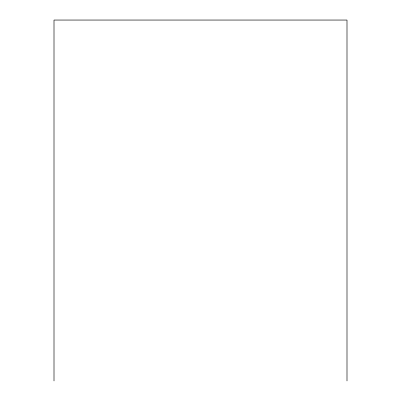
<?xml version="1.0" encoding="UTF-8"?>
<svg xmlns="http://www.w3.org/2000/svg" width="401" height="401" viewBox="0 0 401 401"><rect width="100%" height="100%" fill="white"/><g stroke="black" fill="none" stroke-linecap="round" stroke-linejoin="round"><path stroke-width="0.6" d="M346.995 380.95L346.995 20.05L54.005 20.05L54.005 380.95"/></g></svg>
